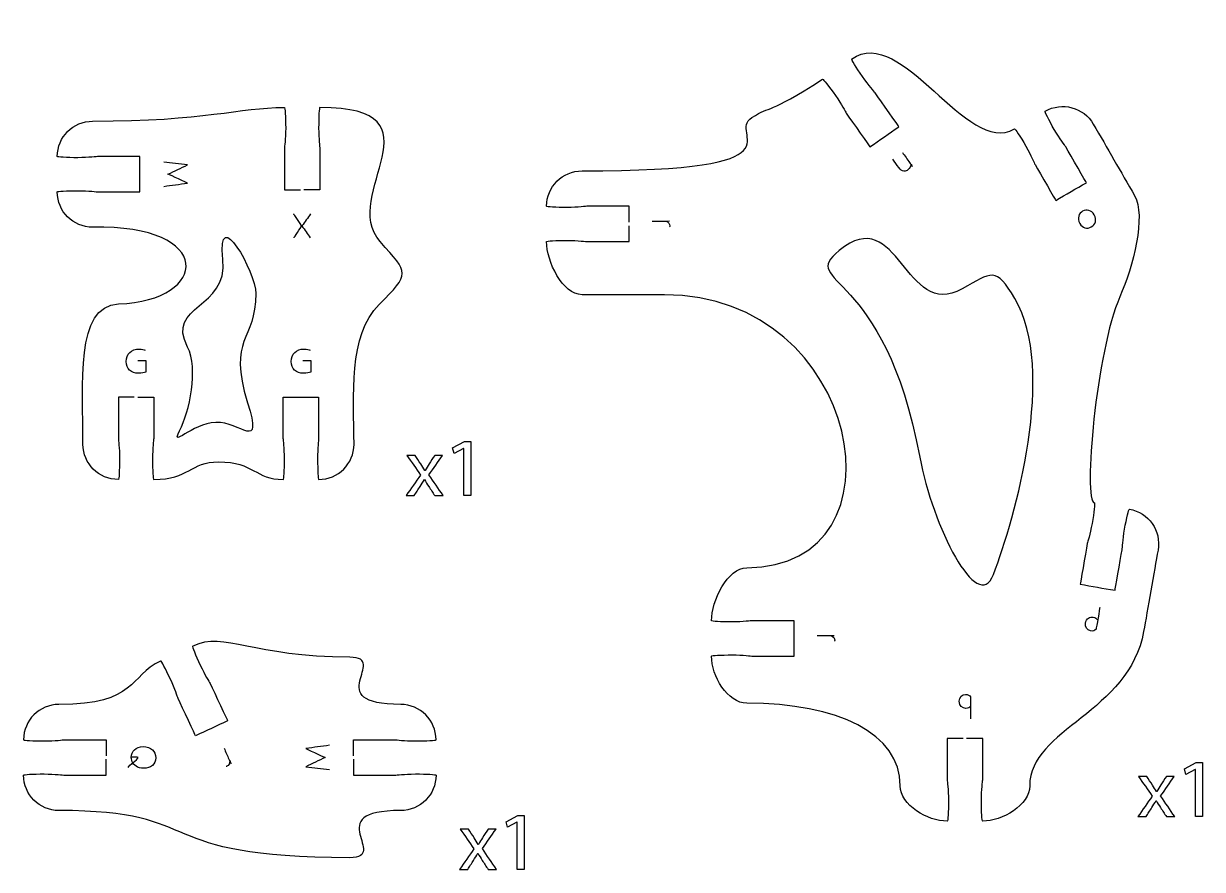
# Model space of a CAD drawing. Extents: x 0 to 1000, y 0 to 600.
# Drawn here: x 547.4 to 647.5, y 303.2 to 375 of the extents above; entities that cross this region are included whole.
import ezdxf

# ---------------------------------------------------------------- set-up
doc = ezdxf.new("R2010")
doc.units = 0
doc.header["$MEASUREMENT"] = 0
doc.layers.add('DEFAULT', color=7, linetype='CONTINUOUS')

msp = doc.modelspace()

# ---------------------------------------------------------------- linework, layer by layer
at = {"layer": 'DEFAULT', "color": 250}
for points in [[(584.78, 338.92), (584.76, 338.92), (583.96, 338.49), (583.84, 338.97), (584.85, 339.5), (585.37, 339.5), (585.37, 334.92), (584.78, 334.92)], [(646.87, 311.69), (646.85, 311.69), (646.06, 311.26), (645.94, 311.73), (646.94, 312.26), (647.47, 312.26), (647.47, 307.68), (646.87, 307.68)], [(589.31, 307.21), (589.29, 307.21), (588.5, 306.78), (588.38, 307.25), (589.38, 307.79), (589.91, 307.79), (589.91, 303.2), (589.31, 303.2)]]:
    msp.add_lwpolyline(points, close=True, dxfattribs=at)
at = {"layer": 'DEFAULT', "color": 1}
for points, knots in [([(598.81, 358.11), (598.81, 358.56), (598.81, 359.01), (598.81, 359.46), (597.65, 359.46), (596.48, 359.46), (595.31, 359.46), (595.14, 359.46), (594.53, 359.36), (593.56, 359.36), (592.6, 359.36), (591.81, 359.41), (591.81, 359.46), (591.81, 361.12), (593.16, 362.46), (594.82, 362.46), (614.37, 362.46), (607.01, 365.57), (609.24, 366.99), (610.95, 368.08), (610.44, 367.15), (615.24, 370.23), (615.29, 370.26), (615.77, 369.64), (616.32, 368.85), (616.88, 368.06), (617.15, 367.5), (617.24, 367.36), (617.75, 366.64), (619.25, 364.49), (619.25, 364.49), (620.07, 365.07), (620.89, 365.64), (621.71, 366.21), (621.71, 366.21), (620.2, 368.37), (619.7, 369.08), (619.6, 369.22), (619.17, 369.67), (618.62, 370.46), (618.06, 371.25), (617.65, 371.92), (617.7, 371.95), (622.02, 374.96), (627.41, 363.65), (631.52, 366.02), (631.57, 366.05), (632, 365.4), (632.48, 364.56), (632.96, 363.72), (633.18, 363.15), (633.27, 362.99), (633.71, 362.24), (635.02, 359.96), (635.02, 359.96), (635.88, 360.46), (636.75, 360.96), (637.62, 361.46), (637.62, 361.46), (636.31, 363.73), (635.87, 364.49), (635.78, 364.65), (635.39, 365.12), (634.9, 365.96), (634.42, 366.8), (634.07, 367.5), (634.12, 367.52), (635.55, 368.35), (637.38, 367.86), (638.21, 366.43), (639.38, 364.41), (640.55, 362.38), (641.71, 360.36), (642.69, 358.67), (641.59, 354.33), (640.46, 351.78), (638.47, 347.28), (637.31, 334.46), (638.31, 334.29), (638.36, 334.28), (638.27, 333.5), (638.1, 332.55), (637.94, 331.6), (637.73, 331.01), (637.7, 330.84), (637.55, 329.98), (637.09, 327.4), (637.09, 327.4), (638.08, 327.22), (639.06, 327.05), (640.05, 326.88), (640.05, 326.88), (640.5, 329.46), (640.65, 330.32), (640.69, 330.5), (640.69, 331.11), (640.86, 332.06), (641.03, 333.01), (641.21, 333.77), (641.27, 333.77), (642.9, 333.48), (643.99, 331.93), (643.7, 330.3), (643.39, 328.57), (642.79, 325.12), (642.48, 323.4), (641.27, 316.5), (632.81, 315.12), (632.81, 310.3), (632.81, 308.65), (630.47, 307.3), (628.82, 307.3), (628.76, 307.3), (628.71, 308.08), (628.71, 309.05), (628.71, 310.02), (628.82, 310.63), (628.82, 310.8), (628.82, 311.97), (628.82, 313.13), (628.82, 314.3), (628.37, 314.3), (627.91, 314.3), (627.46, 314.3)], [0, 0, 0, 0, 3.83, 3.83, 3.83, 13.75, 13.75, 13.75, 14.75, 14.75, 14.75, 15.75, 15.75, 15.75, 16.75, 16.75, 16.75, 17.75, 17.75, 17.75, 18.75, 18.75, 18.75, 19.75, 19.75, 19.75, 20.75, 20.75, 20.75, 21.75, 21.75, 21.75, 30.258543, 30.258543, 30.258543, 31.258543, 31.258543, 31.258543, 32.258543, 32.258543, 32.258543, 33.258543, 33.258543, 33.258543, 34.258543, 34.258543, 34.258543, 35.258543, 35.258543, 35.258543, 36.258543, 36.258543, 36.258543, 37.258543, 37.258543, 37.258543, 45.771151, 45.771151, 45.771151, 46.771151, 46.771151, 46.771151, 47.771151, 47.771151, 47.771151, 48.771151, 48.771151, 48.771151, 49.771151, 49.771151, 49.771151, 69.618128, 69.618128, 69.618128, 70.618128, 70.618128, 70.618128, 71.618128, 71.618128, 71.618128, 72.618128, 72.618128, 72.618128, 73.618128, 73.618128, 73.618128, 74.618128, 74.618128, 74.618128, 83.126083, 83.126083, 83.126083, 84.126083, 84.126083, 84.126083, 85.126083, 85.126083, 85.126083, 86.126083, 86.126083, 86.126083, 87.126083, 87.126083, 87.126083, 88.126083, 88.126083, 88.126083, 89.126083, 89.126083, 89.126083, 90.126083, 90.126083, 90.126083, 91.126083, 91.126083, 91.126083, 92.126083, 92.126083, 92.126083, 102.046083, 102.046083, 102.046083, 105.876083, 105.876083, 105.876083, 105.876083]), ([(556.82, 343.27), (556.37, 343.27), (555.92, 343.27), (555.47, 343.27), (555.47, 342.11), (555.47, 340.94), (555.47, 339.77), (555.47, 339.6), (555.57, 338.99), (555.57, 338.02), (555.57, 337.05), (555.53, 336.28), (555.47, 336.28), (553.81, 336.28), (552.47, 337.62), (552.47, 339.27), (552.47, 344.26), (551.79, 351.04), (555.47, 351.17), (563.25, 351.45), (563.72, 357.92), (553.29, 357.68), (551.63, 357.68), (550.29, 359.02), (550.29, 360.68), (550.29, 360.74), (551.07, 360.78), (552.04, 360.78), (553, 360.78), (553.61, 360.68), (553.79, 360.68), (554.95, 360.68), (556.12, 360.68), (557.29, 360.68), (557.29, 361.68), (557.29, 362.68), (557.29, 363.68), (556.12, 363.68), (554.95, 363.68), (553.79, 363.68), (553.61, 363.68), (553, 363.58), (552.04, 363.58), (551.07, 363.58), (550.29, 363.63), (550.29, 363.68), (550.29, 365.34), (551.63, 366.68), (553.29, 366.68), (562.92, 366.68), (565.67, 367.84), (569.56, 367.84), (569.62, 367.84), (569.67, 367.06), (569.67, 366.09), (569.67, 365.12), (569.56, 364.52), (569.57, 364.34), (569.57, 363.17), (569.57, 362.01), (569.57, 360.84), (570.02, 360.84), (570.47, 360.84), (570.92, 360.84)], [0, 0, 0, 0, 3.83, 3.83, 3.83, 13.75, 13.75, 13.75, 14.75, 14.75, 14.75, 15.75, 15.75, 15.75, 16.75, 16.75, 16.75, 17.75, 17.75, 17.75, 18.75, 18.75, 18.75, 19.75, 19.75, 19.75, 20.75, 20.75, 20.75, 21.75, 21.75, 21.75, 31.67, 31.67, 31.67, 40.18, 40.18, 40.18, 50.1, 50.1, 50.1, 51.1, 51.1, 51.1, 52.1, 52.1, 52.1, 53.1, 53.1, 53.1, 54.1, 54.1, 54.1, 55.1, 55.1, 55.1, 56.1, 56.1, 56.1, 66.02, 66.02, 66.02, 69.84, 69.84, 69.84, 69.84]), ([(557.12, 343.27), (557.57, 343.27), (558.02, 343.27), (558.47, 343.27), (558.47, 342.11), (558.47, 340.94), (558.47, 339.77), (558.47, 339.6), (558.37, 338.99), (558.37, 338.02), (558.37, 337.05), (558.42, 336.28), (558.47, 336.28), (561.51, 336.28), (561.57, 337.78), (563.97, 337.78), (567.01, 337.78), (567.07, 336.28), (569.47, 336.28), (569.53, 336.28), (569.57, 337.05), (569.57, 338.02), (569.57, 338.99), (569.47, 339.6), (569.47, 339.77), (569.47, 340.94), (569.47, 342.11), (569.47, 343.27), (570.47, 343.27), (571.47, 343.27), (572.47, 343.27), (572.47, 342.11), (572.47, 340.94), (572.47, 339.77), (572.47, 339.6), (572.38, 338.99), (572.38, 338.02), (572.38, 337.05), (572.42, 336.28), (572.47, 336.28), (574.13, 336.28), (575.47, 337.62), (575.47, 339.27), (575.47, 343.34), (574.95, 348.49), (577.61, 351.14), (580.26, 353.8), (580.16, 353.7), (577.69, 356.46), (574.15, 360.41), (583.38, 367.84), (572.57, 367.84), (572.51, 367.84), (572.47, 367.06), (572.47, 366.09), (572.47, 365.12), (572.57, 364.52), (572.57, 364.34), (572.57, 363.17), (572.57, 362.01), (572.57, 360.84), (572.12, 360.84), (571.67, 360.84), (571.22, 360.84)], [0, 0, 0, 0, 3.83, 3.83, 3.83, 13.75, 13.75, 13.75, 14.75, 14.75, 14.75, 15.75, 15.75, 15.75, 16.75, 16.75, 16.75, 17.75, 17.75, 17.75, 18.75, 18.75, 18.75, 19.75, 19.75, 19.75, 29.67, 29.67, 29.67, 38.18, 38.18, 38.18, 48.1, 48.1, 48.1, 49.1, 49.1, 49.1, 50.1, 50.1, 50.1, 51.1, 51.1, 51.1, 52.1, 52.1, 52.1, 53.1, 53.1, 53.1, 54.1, 54.1, 54.1, 55.1, 55.1, 55.1, 56.1, 56.1, 56.1, 66.02, 66.02, 66.02, 69.85, 69.85, 69.85, 69.85]), ([(629.73, 328.22), (628.37, 324.74), (624.56, 332.34), (623.48, 338.18), (620.48, 354.39), (613.08, 352.77), (616.64, 355.7), (621.71, 359.87), (622.18, 349.72), (627.08, 352.46), (629.59, 353.87), (629.93, 354.37), (631.55, 351.64), (635.14, 345.58), (631.57, 332.99), (629.73, 328.22)], [1, 1, 1, 1, 2, 2, 2, 3, 3, 3, 4, 4, 4, 5, 5, 5, 6, 6, 6, 6]), ([(627.16, 314.3), (626.71, 314.3), (626.26, 314.3), (625.81, 314.3), (625.81, 313.13), (625.81, 311.97), (625.81, 310.8), (625.81, 310.63), (625.92, 310.02), (625.92, 309.05), (625.92, 308.08), (625.87, 307.3), (625.81, 307.3), (624.16, 307.3), (621.82, 308.65), (621.82, 310.3), (621.82, 314.72), (616.55, 317.3), (608.81, 317.3), (607.16, 317.3), (605.81, 319.64), (605.81, 321.3), (605.81, 321.36), (606.6, 321.4), (607.56, 321.4), (608.53, 321.4), (609.14, 321.3), (609.31, 321.3), (610.48, 321.3), (611.65, 321.3), (612.81, 321.3), (612.81, 322.3), (612.81, 323.3), (612.81, 324.3), (611.65, 324.3), (610.48, 324.3), (609.31, 324.3), (609.14, 324.3), (608.53, 324.2), (607.56, 324.2), (606.6, 324.2), (605.81, 324.24), (605.81, 324.3), (605.81, 325.96), (607.16, 328.8), (608.81, 328.8), (622.81, 328.8), (618.6, 351.96), (601.81, 351.96), (599.48, 351.96), (597.15, 351.96), (594.82, 351.96), (593.16, 351.96), (591.81, 354.8), (591.81, 356.46), (591.81, 356.52), (592.6, 356.56), (593.56, 356.56), (594.53, 356.56), (595.14, 356.46), (595.31, 356.46), (596.48, 356.46), (597.65, 356.46), (598.81, 356.46), (598.81, 356.91), (598.81, 357.36), (598.81, 357.81)], [0, 0, 0, 0, 3.83, 3.83, 3.83, 13.75, 13.75, 13.75, 14.75, 14.75, 14.75, 15.75, 15.75, 15.75, 16.75, 16.75, 16.75, 17.75, 17.75, 17.75, 18.75, 18.75, 18.75, 19.75, 19.75, 19.75, 20.75, 20.75, 20.75, 30.67, 30.67, 30.67, 39.17, 39.17, 39.17, 49.09, 49.09, 49.09, 50.09, 50.09, 50.09, 51.09, 51.09, 51.09, 52.09, 52.09, 52.09, 53.09, 53.09, 53.09, 72.93, 72.93, 72.93, 73.93, 73.93, 73.93, 74.93, 74.93, 74.93, 75.93, 75.93, 75.93, 85.85, 85.85, 85.85, 89.68, 89.68, 89.68, 89.68]), ([(575.43, 312.85), (575.43, 313.3), (575.43, 313.75), (575.43, 314.2), (576.59, 314.2), (577.76, 314.2), (578.93, 314.2), (579.1, 314.2), (579.71, 314.1), (580.68, 314.1), (581.64, 314.1), (582.43, 314.14), (582.43, 314.2), (582.43, 315.86), (581.09, 317.2), (579.43, 317.2), (572.49, 317.2), (578.58, 321.2), (575.11, 321.2), (566.86, 321.2), (564.5, 323.42), (561.78, 322.15), (561.73, 322.13), (562.02, 321.4), (562.42, 320.52), (562.83, 319.65), (563.18, 319.14), (563.26, 318.98), (563.63, 318.19), (564.74, 315.81), (564.74, 315.81), (563.83, 315.38), (562.92, 314.96), (562.02, 314.54), (562.02, 314.54), (560.91, 316.92), (560.54, 317.71), (560.46, 317.87), (560.3, 318.46), (559.89, 319.34), (559.48, 320.22), (559.11, 320.91), (559.06, 320.88), (556.34, 319.62), (557.11, 317.2), (550.43, 317.2), (548.77, 317.2), (547.43, 315.86), (547.43, 314.2), (547.43, 314.14), (548.21, 314.1), (549.18, 314.1), (550.15, 314.1), (550.75, 314.2), (550.93, 314.2), (552.1, 314.2), (553.26, 314.2), (554.43, 314.2), (554.43, 313.75), (554.43, 313.3), (554.43, 312.85)], [0, 0, 0, 0, 3.83, 3.83, 3.83, 13.75, 13.75, 13.75, 14.75, 14.75, 14.75, 15.75, 15.75, 15.75, 16.75, 16.75, 16.75, 17.75, 17.75, 17.75, 18.75, 18.75, 18.75, 19.75, 19.75, 19.75, 20.75, 20.75, 20.75, 21.75, 21.75, 21.75, 30.254834, 30.254834, 30.254834, 31.254834, 31.254834, 31.254834, 32.254834, 32.254834, 32.254834, 33.254834, 33.254834, 33.254834, 34.254834, 34.254834, 34.254834, 35.254834, 35.254834, 35.254834, 36.254834, 36.254834, 36.254834, 37.254834, 37.254834, 37.254834, 47.174834, 47.174834, 47.174834, 51.004834, 51.004834, 51.004834, 51.004834]), ([(575.43, 312.55), (575.43, 312.1), (575.43, 311.65), (575.43, 311.2), (576.59, 311.2), (577.76, 311.2), (578.93, 311.2), (579.1, 311.2), (579.71, 311.3), (580.68, 311.3), (581.64, 311.3), (582.43, 311.26), (582.43, 311.2), (582.43, 309.54), (581.09, 308.2), (579.43, 308.2), (572.49, 308.2), (578.58, 304.2), (575.11, 304.2), (557.91, 304.2), (563.27, 308.2), (550.43, 308.2), (548.77, 308.2), (547.43, 309.54), (547.43, 311.2), (547.43, 311.26), (548.21, 311.3), (549.18, 311.3), (550.15, 311.3), (550.75, 311.2), (550.93, 311.2), (552.1, 311.2), (553.26, 311.2), (554.43, 311.2), (554.43, 311.65), (554.43, 312.1), (554.43, 312.55)], [0, 0, 0, 0, 3.83, 3.83, 3.83, 13.75, 13.75, 13.75, 14.75, 14.75, 14.75, 15.75, 15.75, 15.75, 16.75, 16.75, 16.75, 17.75, 17.75, 17.75, 18.75, 18.75, 18.75, 19.75, 19.75, 19.75, 20.75, 20.75, 20.75, 21.75, 21.75, 21.75, 31.67, 31.67, 31.67, 35.5, 35.5, 35.5, 35.5])]:
    msp.add_open_spline(points, degree=3, knots=knots, dxfattribs=at)
at = {"layer": 'DEFAULT', "color": 250}
for points, knots in [([(559.32, 361.15), (559.99, 361.24), (560.67, 361.33), (561.34, 361.42), (561.34, 361.42), (559.89, 362.12), (559.68, 362.17), (560.23, 362.44), (560.79, 362.7), (561.34, 362.97), (560.67, 363.05), (559.99, 363.13), (559.32, 363.21)], [0, 0, 0, 0, 5.777674, 5.777674, 5.777674, 6.777674, 6.777674, 6.777674, 11.990209, 11.990209, 11.990209, 17.760218, 17.760218, 17.760218, 17.760218]), ([(622.71, 363.03), (622.73, 362.88), (622.67, 362.67), (622.47, 362.54), (622.31, 362.42), (621.98, 362.34), (621.7, 362.75), (621.53, 362.98), (621.36, 363.22), (621.2, 363.46)], [0, 0, 0, 0, 1, 1, 1, 2, 2, 2, 4.456303, 4.456303, 4.456303, 4.456303]), ([(622.01, 364.03), (622.21, 363.74), (622.42, 363.45), (622.62, 363.16), (622.7, 363.04), (622.78, 362.94), (622.85, 362.84)], [0, 0, 0, 0, 3.000601, 3.000601, 3.000601, 4.000601, 4.000601, 4.000601, 4.000601]), ([(637.06, 358), (636.79, 358.47), (637, 358.86), (637.3, 359.03), (637.64, 359.23), (638.05, 359.13), (638.28, 358.73), (638.52, 358.31), (638.39, 357.91), (638.04, 357.71), (637.68, 357.5), (637.28, 357.62), (637.06, 358)], [0, 0, 0, 0, 1, 1, 1, 2, 2, 2, 3, 3, 3, 4, 4, 4, 4]), ([(571.78, 358.81), (571.54, 358.47), (571.3, 358.13), (571.05, 357.79), (570.96, 357.91), (570.35, 358.81), (570.35, 358.81)], [0, 0, 0, 0, 3.548245, 3.548245, 3.548245, 4.548245, 4.548245, 4.548245, 4.548245]), ([(600.78, 358.19), (601.11, 358.19), (601.44, 358.19), (601.78, 358.19), (601.95, 358.19), (602.09, 358.2), (602.23, 358.21)], [0, 0, 0, 0, 2.83, 2.83, 2.83, 3.83, 3.83, 3.83, 3.83]), ([(601.94, 358.19), (602.14, 358.13), (602.26, 357.97), (602.26, 357.79), (602.26, 357.76), (602.26, 357.74), (602.25, 357.72)], [0, 0, 0, 0, 1, 1, 1, 2, 2, 2, 2]), ([(570.38, 356.79), (570.38, 356.79), (570.96, 357.67), (571.05, 357.79), (571.29, 357.45), (571.52, 357.12), (571.75, 356.79)], [0, 0, 0, 0, 1, 1, 1, 4.45798, 4.45798, 4.45798, 4.45798]), ([(557.13, 346.37), (557.36, 346.37), (557.58, 346.37), (557.8, 346.37), (557.8, 346.04), (557.8, 345.72), (557.8, 345.4), (557.68, 345.35), (557.45, 345.29), (557.18, 345.29), (556.87, 345.29), (556.62, 345.36), (556.42, 345.55), (556.25, 345.72), (556.14, 345.99), (556.14, 346.3), (556.14, 346.91), (556.56, 347.35), (557.24, 347.35), (557.47, 347.35), (557.65, 347.3), (557.74, 347.26)], [0, 0, 0, 0, 1.887, 1.887, 1.887, 4.641, 4.641, 4.641, 5.641, 5.641, 5.641, 6.641, 6.641, 6.641, 7.641, 7.641, 7.641, 8.641, 8.641, 8.641, 9.641, 9.641, 9.641, 9.641]), ([(571.14, 346.37), (571.36, 346.37), (571.58, 346.37), (571.8, 346.37), (571.8, 346.04), (571.8, 345.72), (571.8, 345.4), (571.68, 345.35), (571.45, 345.29), (571.18, 345.29), (570.87, 345.29), (570.62, 345.36), (570.42, 345.55), (570.25, 345.72), (570.14, 345.99), (570.14, 346.3), (570.15, 346.91), (570.56, 347.35), (571.24, 347.35), (571.47, 347.35), (571.65, 347.3), (571.74, 347.26)], [0, 0, 0, 0, 1.887, 1.887, 1.887, 4.641, 4.641, 4.641, 5.641, 5.641, 5.641, 6.641, 6.641, 6.641, 7.641, 7.641, 7.641, 8.641, 8.641, 8.641, 9.641, 9.641, 9.641, 9.641]), ([(580.65, 338.33), (580.81, 338.09), (580.97, 337.84), (581.13, 337.6), (581.26, 337.41), (581.37, 337.23), (581.48, 337.04), (581.49, 337.04), (581.49, 337.04), (581.5, 337.04), (581.61, 337.24), (581.73, 337.42), (581.84, 337.6), (582, 337.85), (582.16, 338.09), (582.32, 338.33), (582.54, 338.33), (582.77, 338.33), (582.99, 338.33), (582.6, 337.78), (582.21, 337.23), (581.83, 336.68), (582.23, 336.09), (582.63, 335.5), (583.03, 334.92), (582.79, 334.92), (582.56, 334.92), (582.32, 334.92), (582.15, 335.17), (581.99, 335.43), (581.82, 335.69), (581.68, 335.88), (581.57, 336.07), (581.45, 336.28), (581.45, 336.28), (581.44, 336.28), (581.44, 336.28), (581.33, 336.07), (581.21, 335.89), (581.08, 335.69), (580.91, 335.43), (580.75, 335.17), (580.58, 334.92), (580.36, 334.92), (580.13, 334.92), (579.9, 334.92), (580.3, 335.5), (580.71, 336.08), (581.11, 336.66), (580.73, 337.22), (580.34, 337.77), (579.96, 338.33), (580.19, 338.33), (580.42, 338.33), (580.65, 338.33)], [0, 0, 0, 0, 2.49699, 2.49699, 2.49699, 3.49699, 3.49699, 3.49699, 3.55799, 3.55799, 3.55799, 4.55799, 4.55799, 4.55799, 7.027266, 7.027266, 7.027266, 8.928266, 8.928266, 8.928266, 14.656941, 14.656941, 14.656941, 20.704255, 20.704255, 20.704255, 22.704255, 22.704255, 22.704255, 25.30733, 25.30733, 25.30733, 26.30733, 26.30733, 26.30733, 26.34733, 26.34733, 26.34733, 27.34733, 27.34733, 27.34733, 29.939542, 29.939542, 29.939542, 31.879542, 31.879542, 31.879542, 37.900918, 37.900918, 37.900918, 43.666509, 43.666509, 43.666509, 45.627509, 45.627509, 45.627509, 45.627509]), ([(638.76, 325.41), (638.76, 325.41), (638.46, 323.72), (638.44, 323.58), (638.33, 323.46), (638.17, 323.4), (637.97, 323.44), (637.67, 323.49), (637.48, 323.76), (637.54, 324.1), (637.61, 324.5), (637.92, 324.65), (638.21, 324.6), (638.37, 324.57), (638.52, 324.48), (638.58, 324.35)], [0, 0, 0, 0, 1, 1, 1, 2, 2, 2, 3, 3, 3, 4, 4, 4, 5, 5, 5, 5]), ([(614.78, 323.04), (615.11, 323.04), (615.44, 323.04), (615.78, 323.04), (615.95, 323.04), (616.1, 323.04), (616.23, 323.05)], [0, 0, 0, 0, 2.83, 2.83, 2.83, 3.83, 3.83, 3.83, 3.83]), ([(615.95, 323.04), (616.14, 322.97), (616.26, 322.81), (616.26, 322.63), (616.26, 322.6), (616.26, 322.58), (616.25, 322.56)], [0, 0, 0, 0, 1, 1, 1, 2, 2, 2, 2]), ([(627.8, 317.04), (627.73, 316.93), (627.56, 316.86), (627.4, 316.86), (627.1, 316.86), (626.83, 317.06), (626.83, 317.47), (626.83, 317.82), (627.06, 318.05), (627.36, 318.05), (627.56, 318.05), (627.71, 317.97), (627.8, 317.83), (627.8, 317.69), (627.8, 315.97), (627.8, 315.97)], [0, 0, 0, 0, 1, 1, 1, 2, 2, 2, 3, 3, 3, 4, 4, 4, 5, 5, 5, 5]), ([(556.3, 311.84), (556.37, 312.11), (557.07, 312.47), (557.16, 312.7), (557.17, 312.74), (556.56, 312.7), (556.56, 312.73), (556.58, 313.21), (556.93, 313.62), (557.58, 313.62), (558.23, 313.62), (558.65, 313.23), (558.65, 312.68), (558.65, 312.13), (558.22, 311.78), (557.62, 311.78), (557.11, 311.78), (556.73, 312.09), (556.65, 312.32), (556.57, 312.55), (556.56, 312.7), (556.56, 312.7)], [0, 0, 0, 0, 1, 1, 1, 2, 2, 2, 3, 3, 3, 4, 4, 4, 5, 5, 5, 6, 6, 6, 7, 7, 7, 7]), ([(564.45, 313.48), (564.58, 313.17), (564.72, 312.87), (564.85, 312.57), (564.92, 312.41), (564.98, 312.28), (565.05, 312.16)], [0, 0, 0, 0, 2.830076, 2.830076, 2.830076, 3.830076, 3.830076, 3.830076, 3.830076]), ([(573.4, 313.73), (572.72, 313.64), (572.05, 313.55), (571.37, 313.47), (571.37, 313.47), (572.82, 312.76), (573.03, 312.71), (572.48, 312.44), (571.93, 312.18), (571.37, 311.91), (572.05, 311.83), (572.72, 311.75), (573.4, 311.67)], [0, 0, 0, 0, 5.778666, 5.778666, 5.778666, 6.778666, 6.778666, 6.778666, 11.992102, 11.992102, 11.992102, 17.763104, 17.763104, 17.763104, 17.763104]), ([(564.92, 312.41), (564.94, 312.21), (564.84, 312.03), (564.68, 311.96), (564.66, 311.95), (564.64, 311.94), (564.61, 311.94)], [0, 0, 0, 0, 1, 1, 1, 2, 2, 2, 2]), ([(642.74, 311.09), (642.9, 310.85), (643.06, 310.6), (643.23, 310.36), (643.35, 310.17), (643.46, 309.99), (643.57, 309.8), (643.58, 309.8), (643.59, 309.8), (643.59, 309.8), (643.71, 310.01), (643.82, 310.18), (643.93, 310.37), (644.09, 310.61), (644.25, 310.85), (644.41, 311.09), (644.64, 311.09), (644.86, 311.09), (645.08, 311.09), (644.69, 310.54), (644.31, 309.99), (643.92, 309.44), (644.32, 308.85), (644.72, 308.27), (645.12, 307.68), (644.88, 307.68), (644.65, 307.68), (644.41, 307.68), (644.25, 307.93), (644.08, 308.19), (643.91, 308.45), (643.78, 308.64), (643.66, 308.84), (643.54, 309.04), (643.54, 309.04), (643.54, 309.04), (643.53, 309.04), (643.42, 308.84), (643.3, 308.65), (643.17, 308.45), (643.01, 308.19), (642.84, 307.93), (642.68, 307.68), (642.45, 307.68), (642.22, 307.68), (641.99, 307.68), (642.4, 308.26), (642.8, 308.84), (643.21, 309.42), (642.82, 309.98), (642.43, 310.54), (642.05, 311.09), (642.28, 311.09), (642.51, 311.09), (642.74, 311.09)], [0, 0, 0, 0, 2.497543, 2.497543, 2.497543, 3.497543, 3.497543, 3.497543, 3.557543, 3.557543, 3.557543, 4.557543, 4.557543, 4.557543, 7.026819, 7.026819, 7.026819, 8.927819, 8.927819, 8.927819, 14.656494, 14.656494, 14.656494, 20.70437, 20.70437, 20.70437, 22.70537, 22.70537, 22.70537, 25.3079, 25.3079, 25.3079, 26.3079, 26.3079, 26.3079, 26.3479, 26.3479, 26.3479, 27.3479, 27.3479, 27.3479, 29.940112, 29.940112, 29.940112, 31.880112, 31.880112, 31.880112, 37.901487, 37.901487, 37.901487, 43.666509, 43.666509, 43.666509, 45.626509, 45.626509, 45.626509, 45.626509]), ([(585.18, 306.62), (585.34, 306.38), (585.5, 306.13), (585.67, 305.89), (585.79, 305.7), (585.9, 305.52), (586.01, 305.33), (586.02, 305.33), (586.03, 305.33), (586.03, 305.33), (586.15, 305.53), (586.26, 305.71), (586.37, 305.89), (586.53, 306.14), (586.69, 306.38), (586.85, 306.62), (587.08, 306.62), (587.3, 306.62), (587.52, 306.62), (587.13, 306.07), (586.75, 305.52), (586.36, 304.97), (586.76, 304.38), (587.16, 303.79), (587.56, 303.2), (587.32, 303.2), (587.09, 303.2), (586.85, 303.2), (586.68, 303.46), (586.52, 303.72), (586.35, 303.97), (586.22, 304.17), (586.1, 304.36), (585.98, 304.57), (585.98, 304.57), (585.97, 304.57), (585.97, 304.57), (585.86, 304.36), (585.74, 304.18), (585.61, 303.97), (585.45, 303.72), (585.28, 303.46), (585.12, 303.2), (584.89, 303.2), (584.66, 303.2), (584.43, 303.2), (584.84, 303.78), (585.24, 304.37), (585.65, 304.95), (585.26, 305.5), (584.87, 306.06), (584.49, 306.62), (584.72, 306.62), (584.95, 306.62), (585.18, 306.62)], [0, 0, 0, 0, 2.49699, 2.49699, 2.49699, 3.49699, 3.49699, 3.49699, 3.55799, 3.55799, 3.55799, 4.55799, 4.55799, 4.55799, 7.027266, 7.027266, 7.027266, 8.928266, 8.928266, 8.928266, 14.656941, 14.656941, 14.656941, 20.704255, 20.704255, 20.704255, 22.704255, 22.704255, 22.704255, 25.30733, 25.30733, 25.30733, 26.30733, 26.30733, 26.30733, 26.34733, 26.34733, 26.34733, 27.34733, 27.34733, 27.34733, 29.939542, 29.939542, 29.939542, 31.879542, 31.879542, 31.879542, 37.900918, 37.900918, 37.900918, 43.666509, 43.666509, 43.666509, 45.627509, 45.627509, 45.627509, 45.627509])]:
    msp.add_open_spline(points, degree=3, knots=knots, dxfattribs=at)
at = {"layer": 'DEFAULT', "color": 5}
msp.add_open_spline([(566.44, 342.79), (564.69, 348.39), (567.14, 347.97), (567.14, 352.06), (567.14, 353.84), (563.8, 359.84), (564.35, 354.93), (564.81, 350.78), (559.49, 351.1), (561.34, 347.52), (562.29, 345.69), (561.51, 342), (560.67, 340.42), (559.84, 338.84), (561.67, 341.04), (563.74, 341.13), (565.81, 341.21), (567.76, 338.53), (566.44, 342.79)], degree=3, knots=[0, 0, 0, 0, 1, 1, 1, 2, 2, 2, 3, 3, 3, 4, 4, 4, 5, 5, 5, 6, 6, 6, 6], dxfattribs=at)

doc.saveas('drawing.dxf')
